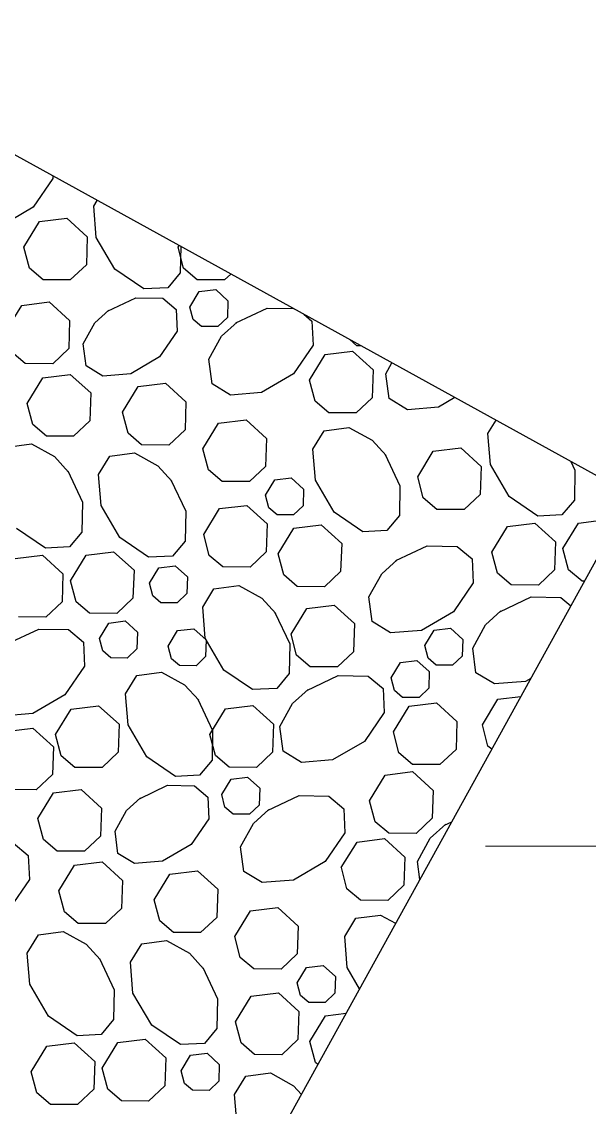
# Model space of a CAD drawing. Header units: inches. Extents: x -5337 to 1057, y 15227 to 19227.
# Drawn here: x -3582.91 to -3577.38, y 16326.44 to 16337.01 of the extents above; entities that cross this region are included whole.
import ezdxf

# ---------------------------------------------------------------- set-up
doc = ezdxf.new("R2010")
doc.units = ezdxf.units.IN
doc.header["$LTSCALE"] = 150
doc.header["$MEASUREMENT"] = 0
doc.linetypes.add('HIDDEN', pattern=[0.375, 0.25, -0.125])
doc.layers.add('grid', color=7, linetype='HIDDEN')
doc.layers.add('PAVING', color=7, linetype='Continuous')

msp = doc.modelspace()

# ---------------------------------------------------------------- linework, layer by layer
at = {"layer": 'grid', "color": 252, "linetype": 'HIDDEN', "lineweight": 0, "ltscale": 0.6}
msp.add_line((-5232.144, 16328.984), (952.356, 16328.984), dxfattribs=at)
at = {"layer": 'PAVING', "color": 1}
for p, q in [((-3576.971, 16332.398), (-3594.485, 16342.055)), ((-3582.603, 16335.478), (-3582.794, 16335.199)), ((-3582.604, 16335.505), (-3582.603, 16335.478)), ((-3582.794, 16335.199), (-3583.104, 16335.017)), ((-3582.205, 16335.21), (-3582.17, 16335.266)), ((-3582.18, 16334.907), (-3582.205, 16335.21)), ((-3582.732, 16335.061), (-3582.466, 16335.093)), ((-3582.466, 16335.093), (-3582.267, 16334.912)), ((-3582.885, 16334.811), (-3582.732, 16335.061)), ((-3582.267, 16334.912), (-3582.276, 16334.64)), ((-3581.998, 16334.597), (-3582.18, 16334.907)), ((-3582.831, 16334.606), (-3582.885, 16334.811)), ((-3581.384, 16334.812), (-3581.375, 16334.827)), ((-3581.33, 16334.607), (-3581.384, 16334.812)), ((-3581.358, 16334.818), (-3581.364, 16334.562)), ((-3582.698, 16334.494), (-3582.831, 16334.606)), ((-3582.276, 16334.64), (-3582.433, 16334.492)), ((-3581.719, 16334.406), (-3581.998, 16334.597)), ((-3581.364, 16334.562), (-3581.485, 16334.417)), ((-3581.198, 16334.495), (-3581.33, 16334.607)), ((-3582.433, 16334.492), (-3582.698, 16334.494)), ((-3580.932, 16334.493), (-3581.198, 16334.495)), ((-3580.872, 16334.55), (-3580.932, 16334.493)), ((-3581.485, 16334.417), (-3581.719, 16334.406)), ((-3581.269, 16334.229), (-3581.178, 16334.379)), ((-3581.178, 16334.379), (-3581.018, 16334.399)), ((-3581.018, 16334.399), (-3580.899, 16334.29)), ((-3583.056, 16333.996), (-3582.904, 16334.245)), ((-3582.904, 16334.245), (-3582.637, 16334.278)), ((-3582.637, 16334.278), (-3582.439, 16334.097)), ((-3582.07, 16334.189), (-3581.795, 16334.319)), ((-3581.795, 16334.319), (-3581.534, 16334.314)), ((-3581.534, 16334.314), (-3581.404, 16334.205)), ((-3580.899, 16334.29), (-3580.904, 16334.127)), ((-3582.195, 16334.074), (-3582.059, 16334.197)), ((-3581.404, 16334.205), (-3581.393, 16333.994)), ((-3581.237, 16334.106), (-3581.269, 16334.229)), ((-3580.823, 16334.074), (-3580.517, 16334.219)), ((-3580.517, 16334.219), (-3580.262, 16334.213)), ((-3580.162, 16334.158), (-3580.082, 16334.091)), ((-3582.439, 16334.097), (-3582.448, 16333.825)), ((-3582.306, 16333.872), (-3582.195, 16334.074)), ((-3581.158, 16334.039), (-3581.237, 16334.106)), ((-3580.998, 16334.038), (-3581.158, 16334.039)), ((-3580.904, 16334.127), (-3580.998, 16334.038)), ((-3580.961, 16333.946), (-3580.81, 16334.083)), ((-3580.082, 16334.091), (-3580.071, 16333.857)), ((-3581.393, 16333.994), (-3581.565, 16333.743)), ((-3581.085, 16333.721), (-3580.961, 16333.946)), ((-3582.448, 16333.825), (-3582.604, 16333.676)), ((-3582.277, 16333.656), (-3582.306, 16333.872)), ((-3580.071, 16333.857), (-3580.262, 16333.578)), ((-3579.645, 16333.852), (-3579.715, 16333.912)), ((-3579.606, 16333.852), (-3579.645, 16333.852)), ((-3582.87, 16333.678), (-3583.002, 16333.791)), ((-3581.565, 16333.743), (-3581.845, 16333.579)), ((-3581.053, 16333.481), (-3581.085, 16333.721)), ((-3580.106, 16333.517), (-3579.953, 16333.767)), ((-3579.953, 16333.767), (-3579.687, 16333.8)), ((-3579.687, 16333.8), (-3579.488, 16333.619)), ((-3582.604, 16333.676), (-3582.87, 16333.678)), ((-3582.117, 16333.557), (-3582.277, 16333.656)), ((-3579.488, 16333.619), (-3579.497, 16333.346)), ((-3579.364, 16333.579), (-3579.305, 16333.685)), ((-3582.852, 16333.291), (-3582.7, 16333.541)), ((-3582.7, 16333.541), (-3582.433, 16333.574)), ((-3582.433, 16333.574), (-3582.234, 16333.393)), ((-3581.845, 16333.579), (-3582.117, 16333.557)), ((-3580.262, 16333.578), (-3580.572, 16333.396)), ((-3580.051, 16333.313), (-3580.105, 16333.517)), ((-3579.332, 16333.339), (-3579.364, 16333.579)), ((-3581.925, 16333.205), (-3581.773, 16333.455)), ((-3581.773, 16333.455), (-3581.506, 16333.487)), ((-3581.506, 16333.487), (-3581.308, 16333.307)), ((-3580.875, 16333.371), (-3581.053, 16333.481)), ((-3582.234, 16333.393), (-3582.243, 16333.121)), ((-3581.308, 16333.307), (-3581.317, 16333.034)), ((-3580.572, 16333.396), (-3580.875, 16333.371)), ((-3579.919, 16333.2), (-3580.051, 16333.313)), ((-3579.497, 16333.346), (-3579.653, 16333.198)), ((-3579.154, 16333.228), (-3579.332, 16333.339)), ((-3578.691, 16333.347), (-3578.851, 16333.254)), ((-3582.798, 16333.087), (-3582.852, 16333.291)), ((-3581.871, 16333), (-3581.925, 16333.205)), ((-3579.653, 16333.198), (-3579.919, 16333.2)), ((-3578.851, 16333.254), (-3579.154, 16333.228)), ((-3582.665, 16332.974), (-3582.798, 16333.087)), ((-3582.243, 16333.121), (-3582.4, 16332.972)), ((-3581.142, 16332.849), (-3580.99, 16333.098)), ((-3580.99, 16333.098), (-3580.723, 16333.131)), ((-3580.723, 16333.131), (-3580.524, 16332.95)), ((-3578.371, 16332.999), (-3578.292, 16333.127)), ((-3581.739, 16332.888), (-3581.871, 16333)), ((-3581.317, 16333.034), (-3581.473, 16332.886)), ((-3580.073, 16332.847), (-3579.963, 16333.025)), ((-3579.963, 16333.025), (-3579.723, 16333.057)), ((-3579.723, 16333.057), (-3579.498, 16332.933)), ((-3578.346, 16332.696), (-3578.371, 16332.999)), ((-3583.051, 16332.865), (-3582.811, 16332.897)), ((-3582.811, 16332.897), (-3582.586, 16332.773)), ((-3582.4, 16332.972), (-3582.665, 16332.974)), ((-3581.473, 16332.886), (-3581.739, 16332.888)), ((-3580.524, 16332.95), (-3580.533, 16332.678)), ((-3579.498, 16332.933), (-3579.362, 16332.783)), ((-3582.586, 16332.773), (-3582.45, 16332.622)), ((-3582.157, 16332.599), (-3582.047, 16332.778)), ((-3582.047, 16332.778), (-3581.807, 16332.809)), ((-3581.807, 16332.809), (-3581.582, 16332.685)), ((-3581.088, 16332.644), (-3581.142, 16332.849)), ((-3580.048, 16332.544), (-3580.073, 16332.847)), ((-3579.371, 16332.795), (-3579.226, 16332.489)), ((-3579.054, 16332.577), (-3578.902, 16332.826)), ((-3578.902, 16332.826), (-3578.635, 16332.859)), ((-3578.635, 16332.859), (-3578.436, 16332.678)), ((-3581.582, 16332.685), (-3581.445, 16332.535)), ((-3580.533, 16332.678), (-3580.69, 16332.53)), ((-3578.436, 16332.678), (-3578.445, 16332.406)), ((-3578.164, 16332.385), (-3578.346, 16332.696)), ((-3577.564, 16332.725), (-3577.524, 16332.641)), ((-3582.458, 16332.634), (-3582.314, 16332.329)), ((-3582.132, 16332.297), (-3582.157, 16332.599)), ((-3580.956, 16332.531), (-3581.088, 16332.644)), ((-3580.443, 16332.547), (-3580.283, 16332.567)), ((-3580.283, 16332.567), (-3580.163, 16332.458)), ((-3579, 16332.372), (-3579.054, 16332.577)), ((-3577.524, 16332.641), (-3577.53, 16332.351)), ((-3581.454, 16332.547), (-3581.309, 16332.242)), ((-3580.69, 16332.53), (-3580.956, 16332.531)), ((-3580.534, 16332.397), (-3580.443, 16332.547)), ((-3580.163, 16332.458), (-3580.169, 16332.295)), ((-3579.866, 16332.234), (-3580.048, 16332.544)), ((-3579.226, 16332.489), (-3579.232, 16332.2)), ((-3581.799, 16323.641), (-3576.971, 16332.398)), ((-3580.502, 16332.275), (-3580.534, 16332.397)), ((-3578.867, 16332.26), (-3579, 16332.372)), ((-3578.445, 16332.406), (-3578.602, 16332.258)), ((-3577.885, 16332.195), (-3578.164, 16332.385)), ((-3577.53, 16332.351), (-3577.651, 16332.206)), ((-3582.314, 16332.329), (-3582.32, 16332.039)), ((-3581.951, 16331.986), (-3582.132, 16332.297)), ((-3581.309, 16332.242), (-3581.316, 16331.952)), ((-3581.135, 16332.017), (-3580.983, 16332.267)), ((-3580.983, 16332.267), (-3580.716, 16332.299)), ((-3580.716, 16332.299), (-3580.517, 16332.119)), ((-3580.422, 16332.207), (-3580.502, 16332.275)), ((-3580.169, 16332.295), (-3580.263, 16332.206)), ((-3578.602, 16332.258), (-3578.867, 16332.26)), ((-3580.263, 16332.206), (-3580.422, 16332.207)), ((-3579.587, 16332.043), (-3579.866, 16332.234)), ((-3579.232, 16332.2), (-3579.353, 16332.054)), ((-3577.651, 16332.206), (-3577.885, 16332.195)), ((-3577.489, 16332.127), (-3577.222, 16332.16)), ((-3582.675, 16331.883), (-3582.955, 16332.073)), ((-3582.32, 16332.039), (-3582.441, 16331.894)), ((-3580.517, 16332.119), (-3580.527, 16331.846)), ((-3580.411, 16331.826), (-3580.259, 16332.076)), ((-3580.259, 16332.076), (-3579.992, 16332.109)), ((-3579.992, 16332.109), (-3579.793, 16331.928)), ((-3579.353, 16332.054), (-3579.587, 16332.043)), ((-3578.332, 16331.843), (-3578.18, 16332.093)), ((-3578.18, 16332.093), (-3577.913, 16332.126)), ((-3577.913, 16332.126), (-3577.715, 16331.945)), ((-3577.641, 16331.878), (-3577.489, 16332.127)), ((-3581.671, 16331.795), (-3581.951, 16331.986)), ((-3581.316, 16331.952), (-3581.437, 16331.806)), ((-3581.081, 16331.812), (-3581.135, 16332.017)), ((-3579.793, 16331.928), (-3579.803, 16331.656)), ((-3577.715, 16331.945), (-3577.724, 16331.672)), ((-3582.97, 16331.781), (-3582.703, 16331.813)), ((-3582.703, 16331.813), (-3582.504, 16331.632)), ((-3582.441, 16331.894), (-3582.675, 16331.883)), ((-3582.431, 16331.566), (-3582.279, 16331.815)), ((-3582.279, 16331.815), (-3582.012, 16331.848)), ((-3582.012, 16331.848), (-3581.813, 16331.667)), ((-3580.527, 16331.846), (-3580.683, 16331.698)), ((-3580.357, 16331.622), (-3580.411, 16331.826)), ((-3579.266, 16331.761), (-3578.961, 16331.905)), ((-3578.961, 16331.905), (-3578.67, 16331.899)), ((-3578.67, 16331.899), (-3578.525, 16331.778)), ((-3578.278, 16331.639), (-3578.332, 16331.843)), ((-3577.587, 16331.673), (-3577.641, 16331.878)), ((-3581.437, 16331.806), (-3581.671, 16331.795)), ((-3581.572, 16331.692), (-3581.412, 16331.711)), ((-3581.412, 16331.711), (-3581.293, 16331.603)), ((-3580.949, 16331.7), (-3581.081, 16331.812)), ((-3579.404, 16331.632), (-3579.254, 16331.769)), ((-3578.525, 16331.778), (-3578.514, 16331.544)), ((-3582.504, 16331.632), (-3582.513, 16331.36)), ((-3581.813, 16331.667), (-3581.823, 16331.395)), ((-3581.663, 16331.542), (-3581.572, 16331.692)), ((-3581.293, 16331.603), (-3581.298, 16331.44)), ((-3580.683, 16331.698), (-3580.949, 16331.7)), ((-3580.225, 16331.509), (-3580.357, 16331.622)), ((-3579.803, 16331.656), (-3579.959, 16331.507)), ((-3579.528, 16331.408), (-3579.404, 16331.632)), ((-3578.146, 16331.526), (-3578.278, 16331.639)), ((-3577.724, 16331.672), (-3577.88, 16331.524)), ((-3577.455, 16331.561), (-3577.587, 16331.673)), ((-3582.377, 16331.361), (-3582.431, 16331.566)), ((-3581.631, 16331.419), (-3581.663, 16331.542)), ((-3581.035, 16331.488), (-3580.795, 16331.52)), ((-3580.795, 16331.52), (-3580.57, 16331.396)), ((-3579.959, 16331.507), (-3580.225, 16331.509)), ((-3578.514, 16331.544), (-3578.705, 16331.264)), ((-3577.88, 16331.524), (-3578.146, 16331.526)), ((-3577.432, 16331.561), (-3577.455, 16331.561)), ((-3581.823, 16331.395), (-3581.98, 16331.247)), ((-3581.552, 16331.352), (-3581.631, 16331.419)), ((-3581.298, 16331.44), (-3581.392, 16331.35)), ((-3581.145, 16331.31), (-3581.035, 16331.488)), ((-3580.57, 16331.396), (-3580.433, 16331.246)), ((-3579.496, 16331.168), (-3579.528, 16331.408)), ((-3578.256, 16331.263), (-3577.95, 16331.408)), ((-3577.95, 16331.408), (-3577.661, 16331.402)), ((-3577.661, 16331.402), (-3577.564, 16331.322)), ((-3582.513, 16331.36), (-3582.67, 16331.212)), ((-3582.245, 16331.249), (-3582.377, 16331.361)), ((-3581.392, 16331.35), (-3581.552, 16331.352)), ((-3581.12, 16331.007), (-3581.145, 16331.31)), ((-3580.285, 16331.046), (-3580.133, 16331.296)), ((-3580.133, 16331.296), (-3579.866, 16331.329)), ((-3579.866, 16331.329), (-3579.667, 16331.148)), ((-3582.67, 16331.212), (-3582.936, 16331.214)), ((-3581.98, 16331.247), (-3582.245, 16331.249)), ((-3580.442, 16331.258), (-3580.297, 16330.952)), ((-3578.705, 16331.264), (-3579.016, 16331.083)), ((-3578.394, 16331.135), (-3578.244, 16331.272)), ((-3583.046, 16330.951), (-3582.74, 16331.096)), ((-3582.74, 16331.096), (-3582.451, 16331.09)), ((-3582.451, 16331.09), (-3582.305, 16330.969)), ((-3582.15, 16331.005), (-3582.058, 16331.154)), ((-3582.058, 16331.154), (-3581.898, 16331.174)), ((-3581.898, 16331.174), (-3581.779, 16331.066)), ((-3581.481, 16330.93), (-3581.39, 16331.08)), ((-3581.39, 16331.08), (-3581.23, 16331.099)), ((-3581.23, 16331.099), (-3581.11, 16330.991)), ((-3579.667, 16331.148), (-3579.677, 16330.875)), ((-3579.318, 16331.058), (-3579.496, 16331.168)), ((-3579.016, 16331.083), (-3579.318, 16331.058)), ((-3578.985, 16330.934), (-3578.894, 16331.084)), ((-3578.894, 16331.084), (-3578.734, 16331.104)), ((-3578.734, 16331.104), (-3578.615, 16330.995)), ((-3578.518, 16330.911), (-3578.394, 16331.135)), ((-3582.305, 16330.969), (-3582.294, 16330.735)), ((-3582.117, 16330.882), (-3582.149, 16331.005)), ((-3581.779, 16331.066), (-3581.785, 16330.902)), ((-3580.938, 16330.697), (-3581.12, 16331.007)), ((-3581.11, 16330.991), (-3581.116, 16330.827)), ((-3580.231, 16330.842), (-3580.285, 16331.046)), ((-3578.615, 16330.995), (-3578.621, 16330.832)), ((-3582.038, 16330.814), (-3582.117, 16330.882)), ((-3581.785, 16330.902), (-3581.878, 16330.813)), ((-3581.449, 16330.807), (-3581.481, 16330.93)), ((-3580.297, 16330.952), (-3580.304, 16330.662)), ((-3579.677, 16330.875), (-3579.833, 16330.727)), ((-3578.953, 16330.811), (-3578.985, 16330.934)), ((-3578.487, 16330.671), (-3578.518, 16330.911)), ((-3581.878, 16330.813), (-3582.038, 16330.814)), ((-3581.369, 16330.74), (-3581.449, 16330.807)), ((-3581.116, 16330.827), (-3581.21, 16330.738)), ((-3580.099, 16330.729), (-3580.231, 16330.842)), ((-3579.313, 16330.621), (-3579.221, 16330.771)), ((-3579.221, 16330.771), (-3579.061, 16330.79)), ((-3579.061, 16330.79), (-3578.942, 16330.682)), ((-3578.874, 16330.744), (-3578.953, 16330.811)), ((-3578.621, 16330.832), (-3578.714, 16330.743)), ((-3582.294, 16330.735), (-3582.485, 16330.455)), ((-3581.786, 16330.645), (-3581.546, 16330.677)), ((-3581.546, 16330.677), (-3581.321, 16330.552)), ((-3581.21, 16330.738), (-3581.369, 16330.74)), ((-3580.659, 16330.506), (-3580.938, 16330.697)), ((-3580.304, 16330.662), (-3580.425, 16330.517)), ((-3579.833, 16330.727), (-3580.099, 16330.729)), ((-3578.942, 16330.682), (-3578.947, 16330.519)), ((-3578.714, 16330.743), (-3578.874, 16330.744)), ((-3578.308, 16330.561), (-3578.487, 16330.671)), ((-3581.896, 16330.466), (-3581.786, 16330.645)), ((-3581.321, 16330.552), (-3581.184, 16330.402)), ((-3580.132, 16330.499), (-3579.826, 16330.644)), ((-3579.826, 16330.644), (-3579.536, 16330.638)), ((-3579.536, 16330.638), (-3579.391, 16330.517)), ((-3579.28, 16330.498), (-3579.312, 16330.621)), ((-3578.006, 16330.586), (-3578.308, 16330.561)), ((-3577.953, 16330.616), (-3578.006, 16330.586)), ((-3582.485, 16330.455), (-3582.796, 16330.274)), ((-3581.871, 16330.164), (-3581.896, 16330.466)), ((-3580.425, 16330.517), (-3580.659, 16330.506)), ((-3580.27, 16330.371), (-3580.12, 16330.508)), ((-3579.391, 16330.517), (-3579.38, 16330.282)), ((-3579.201, 16330.431), (-3579.28, 16330.498)), ((-3578.947, 16330.519), (-3579.041, 16330.429)), ((-3582.424, 16330.317), (-3582.157, 16330.35)), ((-3582.157, 16330.35), (-3581.958, 16330.169)), ((-3581.193, 16330.414), (-3581.048, 16330.109)), ((-3580.923, 16330.318), (-3580.656, 16330.351)), ((-3580.656, 16330.351), (-3580.457, 16330.17)), ((-3580.394, 16330.147), (-3580.27, 16330.371)), ((-3579.29, 16330.096), (-3579.138, 16330.345)), ((-3579.041, 16330.429), (-3579.201, 16330.431)), ((-3579.138, 16330.345), (-3578.871, 16330.378)), ((-3578.871, 16330.378), (-3578.672, 16330.197)), ((-3578.425, 16330.162), (-3578.273, 16330.412)), ((-3578.273, 16330.412), (-3578.051, 16330.439)), ((-3582.796, 16330.274), (-3583.098, 16330.249)), ((-3582.576, 16330.068), (-3582.424, 16330.317)), ((-3581.075, 16330.069), (-3580.923, 16330.318)), ((-3579.38, 16330.282), (-3579.571, 16330.003)), ((-3583.062, 16330.1), (-3582.796, 16330.132)), ((-3582.796, 16330.132), (-3582.597, 16329.951)), ((-3581.958, 16330.169), (-3581.967, 16329.897)), ((-3581.689, 16329.853), (-3581.871, 16330.164)), ((-3580.457, 16330.17), (-3580.467, 16329.898)), ((-3580.362, 16329.906), (-3580.394, 16330.147)), ((-3578.672, 16330.197), (-3578.681, 16329.925)), ((-3578.371, 16329.957), (-3578.425, 16330.162)), ((-3582.522, 16329.863), (-3582.576, 16330.068)), ((-3581.021, 16329.864), (-3581.075, 16330.069)), ((-3581.048, 16330.109), (-3581.054, 16329.819)), ((-3579.236, 16329.891), (-3579.289, 16330.096)), ((-3582.597, 16329.951), (-3582.607, 16329.679)), ((-3579.571, 16330.003), (-3579.881, 16329.822)), ((-3578.681, 16329.925), (-3578.838, 16329.777)), ((-3578.334, 16329.926), (-3578.371, 16329.957)), ((-3582.389, 16329.75), (-3582.522, 16329.863)), ((-3581.967, 16329.897), (-3582.124, 16329.748)), ((-3581.41, 16329.662), (-3581.689, 16329.853)), ((-3581.054, 16329.819), (-3581.176, 16329.673)), ((-3580.889, 16329.751), (-3581.021, 16329.864)), ((-3580.467, 16329.898), (-3580.623, 16329.749)), ((-3580.184, 16329.797), (-3580.362, 16329.906)), ((-3579.881, 16329.822), (-3580.184, 16329.797)), ((-3579.103, 16329.779), (-3579.236, 16329.891)), ((-3582.124, 16329.748), (-3582.389, 16329.75)), ((-3580.623, 16329.749), (-3580.889, 16329.751)), ((-3579.37, 16329.675), (-3579.103, 16329.708)), ((-3578.838, 16329.777), (-3579.103, 16329.779)), ((-3579.103, 16329.708), (-3578.904, 16329.526)), ((-3582.607, 16329.679), (-3582.763, 16329.531)), ((-3581.176, 16329.673), (-3581.41, 16329.662)), ((-3580.96, 16329.485), (-3580.869, 16329.635)), ((-3580.869, 16329.635), (-3580.709, 16329.655)), ((-3580.709, 16329.655), (-3580.59, 16329.546)), ((-3579.522, 16329.425), (-3579.37, 16329.675)), ((-3582.763, 16329.531), (-3583.028, 16329.533)), ((-3582.747, 16329.252), (-3582.595, 16329.501)), ((-3582.595, 16329.501), (-3582.328, 16329.534)), ((-3582.328, 16329.534), (-3582.13, 16329.353)), ((-3581.761, 16329.445), (-3581.486, 16329.576)), ((-3581.486, 16329.576), (-3581.225, 16329.57)), ((-3581.225, 16329.57), (-3581.094, 16329.461)), ((-3580.59, 16329.546), (-3580.595, 16329.383)), ((-3578.904, 16329.526), (-3578.914, 16329.254)), ((-3581.885, 16329.331), (-3581.75, 16329.453)), ((-3581.094, 16329.461), (-3581.085, 16329.25)), ((-3580.928, 16329.363), (-3580.96, 16329.486)), ((-3580.514, 16329.33), (-3580.208, 16329.475)), ((-3580.208, 16329.475), (-3579.918, 16329.469)), ((-3579.918, 16329.469), (-3579.773, 16329.347)), ((-3579.468, 16329.221), (-3579.522, 16329.425)), ((-3582.13, 16329.353), (-3582.139, 16329.081)), ((-3581.997, 16329.128), (-3581.885, 16329.331)), ((-3580.849, 16329.295), (-3580.928, 16329.363)), ((-3580.689, 16329.294), (-3580.849, 16329.295)), ((-3580.595, 16329.383), (-3580.689, 16329.294)), ((-3580.652, 16329.202), (-3580.502, 16329.339)), ((-3579.773, 16329.347), (-3579.762, 16329.113)), ((-3582.693, 16329.047), (-3582.747, 16329.252)), ((-3581.085, 16329.25), (-3581.256, 16328.999)), ((-3580.776, 16328.977), (-3580.652, 16329.202)), ((-3579.336, 16329.108), (-3579.468, 16329.221)), ((-3578.914, 16329.254), (-3579.07, 16329.106)), ((-3578.931, 16329.06), (-3578.781, 16329.196)), ((-3578.793, 16329.187), (-3578.723, 16329.221)), ((-3582.139, 16329.081), (-3582.295, 16328.933)), ((-3581.969, 16328.912), (-3581.997, 16329.128)), ((-3579.762, 16329.113), (-3579.953, 16328.834)), ((-3579.07, 16329.106), (-3579.336, 16329.108)), ((-3582.987, 16329.014), (-3582.842, 16328.893)), ((-3582.561, 16328.934), (-3582.693, 16329.047)), ((-3581.256, 16328.999), (-3581.536, 16328.836)), ((-3580.744, 16328.737), (-3580.776, 16328.977)), ((-3579.797, 16328.774), (-3579.644, 16329.023)), ((-3579.644, 16329.023), (-3579.378, 16329.056)), ((-3579.378, 16329.056), (-3579.179, 16328.875)), ((-3579.055, 16328.835), (-3578.931, 16329.06)), ((-3582.842, 16328.893), (-3582.831, 16328.659)), ((-3582.295, 16328.933), (-3582.561, 16328.934)), ((-3581.808, 16328.813), (-3581.969, 16328.912)), ((-3579.179, 16328.875), (-3579.188, 16328.603)), ((-3582.543, 16328.548), (-3582.391, 16328.797)), ((-3582.391, 16328.797), (-3582.124, 16328.83)), ((-3582.124, 16328.83), (-3581.925, 16328.649)), ((-3581.536, 16328.836), (-3581.808, 16328.813)), ((-3579.953, 16328.834), (-3580.263, 16328.653)), ((-3579.743, 16328.569), (-3579.796, 16328.774)), ((-3579.032, 16328.66), (-3579.055, 16328.835)), ((-3582.831, 16328.659), (-3583.021, 16328.379)), ((-3581.925, 16328.649), (-3581.934, 16328.377)), ((-3581.616, 16328.461), (-3581.464, 16328.711)), ((-3581.464, 16328.711), (-3581.197, 16328.744)), ((-3581.197, 16328.744), (-3580.999, 16328.563)), ((-3580.566, 16328.628), (-3580.744, 16328.737)), ((-3580.263, 16328.653), (-3580.566, 16328.628)), ((-3582.489, 16328.343), (-3582.543, 16328.548)), ((-3580.999, 16328.563), (-3581.008, 16328.29)), ((-3579.61, 16328.457), (-3579.743, 16328.569)), ((-3579.188, 16328.603), (-3579.345, 16328.454)), ((-3581.562, 16328.257), (-3581.616, 16328.461)), ((-3579.345, 16328.454), (-3579.61, 16328.457)), ((-3582.357, 16328.231), (-3582.489, 16328.343)), ((-3581.934, 16328.377), (-3582.091, 16328.229)), ((-3580.833, 16328.105), (-3580.681, 16328.355)), ((-3580.681, 16328.355), (-3580.414, 16328.387)), ((-3580.414, 16328.387), (-3580.215, 16328.206)), ((-3582.091, 16328.229), (-3582.357, 16328.231)), ((-3581.43, 16328.144), (-3581.562, 16328.257)), ((-3581.008, 16328.29), (-3581.165, 16328.142)), ((-3579.764, 16328.103), (-3579.654, 16328.281)), ((-3579.654, 16328.281), (-3579.414, 16328.313)), ((-3579.414, 16328.313), (-3579.268, 16328.233)), ((-3582.852, 16327.943), (-3582.742, 16328.121)), ((-3582.742, 16328.121), (-3582.502, 16328.153)), ((-3582.502, 16328.153), (-3582.277, 16328.029)), ((-3581.165, 16328.142), (-3581.43, 16328.144)), ((-3580.215, 16328.206), (-3580.225, 16327.934)), ((-3582.277, 16328.029), (-3582.141, 16327.879)), ((-3581.848, 16327.855), (-3581.738, 16328.034)), ((-3581.738, 16328.034), (-3581.498, 16328.066)), ((-3581.498, 16328.066), (-3581.273, 16327.942)), ((-3580.779, 16327.9), (-3580.833, 16328.105)), ((-3579.739, 16327.801), (-3579.764, 16328.103)), ((-3582.827, 16327.64), (-3582.852, 16327.943)), ((-3581.273, 16327.942), (-3581.136, 16327.791)), ((-3580.225, 16327.934), (-3580.381, 16327.786)), ((-3582.15, 16327.891), (-3582.005, 16327.585)), ((-3581.823, 16327.553), (-3581.848, 16327.855)), ((-3581.145, 16327.803), (-3581.001, 16327.498)), ((-3580.647, 16327.788), (-3580.779, 16327.9)), ((-3580.225, 16327.654), (-3580.134, 16327.803)), ((-3580.134, 16327.803), (-3579.974, 16327.823)), ((-3579.974, 16327.823), (-3579.854, 16327.714)), ((-3579.619, 16327.595), (-3579.739, 16327.801)), ((-3580.381, 16327.786), (-3580.647, 16327.788)), ((-3579.854, 16327.714), (-3579.86, 16327.551)), ((-3582.645, 16327.33), (-3582.827, 16327.64)), ((-3580.193, 16327.531), (-3580.225, 16327.654)), ((-3582.005, 16327.585), (-3582.011, 16327.295)), ((-3581.641, 16327.242), (-3581.823, 16327.553)), ((-3581.001, 16327.498), (-3581.006, 16327.208)), ((-3580.826, 16327.274), (-3580.674, 16327.523)), ((-3580.674, 16327.523), (-3580.407, 16327.556)), ((-3580.407, 16327.556), (-3580.209, 16327.375)), ((-3580.113, 16327.463), (-3580.193, 16327.531)), ((-3579.86, 16327.551), (-3579.954, 16327.462)), ((-3579.954, 16327.462), (-3580.113, 16327.463)), ((-3582.366, 16327.139), (-3582.645, 16327.33)), ((-3582.011, 16327.295), (-3582.132, 16327.15)), ((-3580.772, 16327.069), (-3580.826, 16327.273)), ((-3580.209, 16327.375), (-3580.218, 16327.102)), ((-3580.102, 16327.083), (-3579.95, 16327.332)), ((-3579.95, 16327.332), (-3579.751, 16327.357)), ((-3581.362, 16327.052), (-3581.641, 16327.242)), ((-3581.006, 16327.208), (-3581.128, 16327.063)), ((-3582.661, 16327.037), (-3582.394, 16327.07)), ((-3582.394, 16327.07), (-3582.195, 16326.889)), ((-3582.132, 16327.15), (-3582.366, 16327.139)), ((-3582.122, 16326.822), (-3581.97, 16327.072)), ((-3581.97, 16327.072), (-3581.703, 16327.105)), ((-3581.703, 16327.105), (-3581.504, 16326.924)), ((-3581.128, 16327.063), (-3581.362, 16327.052)), ((-3580.64, 16326.956), (-3580.772, 16327.069)), ((-3580.218, 16327.102), (-3580.374, 16326.954)), ((-3580.048, 16326.878), (-3580.102, 16327.083)), ((-3582.813, 16326.787), (-3582.661, 16327.037)), ((-3581.263, 16326.948), (-3581.103, 16326.968)), ((-3581.103, 16326.968), (-3580.984, 16326.859)), ((-3580.374, 16326.954), (-3580.64, 16326.956)), ((-3582.195, 16326.889), (-3582.205, 16326.617)), ((-3581.504, 16326.924), (-3581.514, 16326.651)), ((-3581.354, 16326.798), (-3581.263, 16326.948)), ((-3580.984, 16326.859), (-3580.989, 16326.696)), ((-3580.025, 16326.858), (-3580.048, 16326.878)), ((-3582.759, 16326.583), (-3582.813, 16326.788)), ((-3582.068, 16326.617), (-3582.122, 16326.822)), ((-3581.322, 16326.675), (-3581.354, 16326.798)), ((-3580.836, 16326.566), (-3580.726, 16326.745)), ((-3580.726, 16326.745), (-3580.486, 16326.776)), ((-3580.486, 16326.776), (-3580.261, 16326.652)), ((-3581.514, 16326.651), (-3581.671, 16326.503)), ((-3581.243, 16326.608), (-3581.322, 16326.675)), ((-3580.989, 16326.696), (-3581.083, 16326.607)), ((-3580.261, 16326.652), (-3580.185, 16326.568)), ((-3582.626, 16326.47), (-3582.759, 16326.583)), ((-3582.205, 16326.617), (-3582.361, 16326.468)), ((-3581.936, 16326.505), (-3582.068, 16326.617)), ((-3581.083, 16326.607), (-3581.243, 16326.608)), ((-3580.811, 16326.264), (-3580.836, 16326.566)), ((-3582.361, 16326.468), (-3582.626, 16326.47)), ((-3581.671, 16326.503), (-3581.936, 16326.505))]:
    msp.add_line(p, q, dxfattribs=at)

doc.saveas('drawing.dxf')
